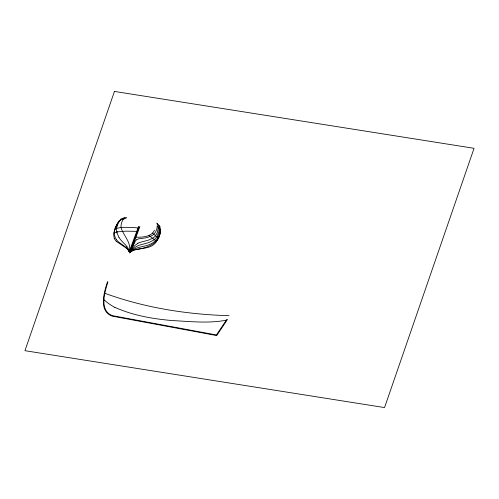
<?xml version="1.0" encoding="UTF-8"?>
<svg xmlns="http://www.w3.org/2000/svg" width="499" height="499" viewBox="0 0 499 499"><rect width="100%" height="100%" fill="white"/><g stroke="black" fill="none" stroke-linecap="round" stroke-linejoin="round"><path stroke-width="0.75" d="M160.435 229.053C160.834 243.843 146.644 248.296 134.649 249.668A16.33 13.155 -48.4 0 0 130.595 251.958M116.71 227.825L117.452 225.149M129.472 250.978C131.094 243.924 125.879 237.942 122.879 232.066A44.505 35.866 -48.4 0 1 122.317 230.912C119.654 226.583 121.444 221.568 124.239 217.851M107.94 281.891C104.647 292.052 99.014 310.646 112.406 315.649L216.404 334.972L226.827 319.441M107.547 281.71C104.085 292.077 98.328 311.214 112.225 316.141L216.709 335.559L227.438 319.51M138.641 226.334L129.172 251.789L129.079 250.997A10.036 8.084 -48.4 0 0 128.393 248.833A21.151 17.047 -48.4 0 0 126.815 246.456M129.409 252.993L139.127 226.858M137.949 243.256L135.054 245.352L132.191 248.814A18.226 14.689 -48.4 0 0 130.451 252.032L139.92 226.577M158.077 236.688L159.468 232.534L160.029 227.238A22.655 18.257 -48.4 0 0 160.017 226.509L156.711 223.103M154.484 230.182C152.625 234.586 147.673 236.451 143.232 236.906A38.03 30.645 -48.4 0 1 136.002 237.125M134.437 242.894L131.605 249.144A64.614 52.071 -48.4 0 0 130.451 252.032M159.381 225.928A21.195 17.078 -48.4 0 1 159.368 226.97L158.713 232.097L157.104 236.245A10.71 8.626 -48.4 0 1 153.442 240.206L148.864 242.551L139.34 245.184A16.785 13.529 -48.4 0 0 132.316 249.806A16.267 13.105 -48.4 0 0 130.457 252.032A14.471 11.664 -48.4 0 1 132.291 250.847C139.945 247.467 150.33 249.768 155.981 242.277C158.701 238.722 160.715 233.9 160.622 229.141A9.755 7.859 -48.4 0 1 158.875 228.024M120.122 220.221A6.768 5.452 -48.4 0 0 119.093 221.082C115.394 226.234 112.088 234.012 116.529 239.757M136.352 239.894L138.71 238.79L144.448 238.067A26.977 21.738 -48.4 0 0 150.361 236.345C154.266 235.048 156.742 231.212 157.129 227.207A17.521 14.122 -48.4 0 0 157.285 224.382L157.247 223.727M120.128 220.227L122.654 219.123M133.352 249.706C138.747 246.412 145.44 246.756 151.004 243.868A12.918 10.41 -48.4 0 0 158.189 236.726M226.321 320.202C208.607 323.564 190.393 321.512 172.529 320.576C152.862 318.93 133.015 315.487 114.907 307.359M117.49 231.842L125.711 231.162L136.776 231.343M229.029 315.692C186.763 314.464 144.117 307.733 104.353 293.094M157.073 240.718L156.193 240.549M148.983 235.434L154.384 239.738A8.165 6.581 -48.4 0 0 156.175 240.605M126.49 248.228L116.329 241.366M158.882 228.018L157.229 226.334M152.469 233.133L156.486 236.507A7.086 5.707 -48.4 0 0 158.788 237.518M118.999 237.449L116.966 232.858M114.271 238.341L113.61 234.43L114.627 229.528A26.304 21.201 -48.4 0 1 119.08 221.076M122.66 219.148A14.908 12.013 -48.4 0 1 126.104 218.624M126.684 217.433A18.313 14.758 -48.4 0 0 121.026 218.949A18.993 15.307 -48.4 0 0 117.465 225.149M116.517 239.763A24.283 19.567 -48.4 0 0 118.643 242.021L124.557 246.331A21.657 17.453 -48.4 0 1 129.316 251.696M126.515 248.203A18.594 14.989 -48.4 0 1 129.154 251.802M116.342 241.354A15.064 12.138 -48.4 0 1 114.252 238.354M114.583 229.378A17.153 13.822 -48.4 0 1 120.864 227.606A52.027 41.922 -48.4 0 1 125.542 227.313L132.497 227.494A91.722 73.914 -48.4 0 1 137.998 228.055M117.003 232.84A13.835 11.146 -48.4 0 1 116.666 227.831M118.974 237.468A44.667 35.997 -48.4 0 0 122.236 241.528L125.455 244.884A39.982 32.223 -48.4 0 1 126.827 246.444M130.464 252.045A14.652 11.808 -48.4 0 1 133.345 249.687M158.576 225.149A19.916 16.049 -48.4 0 1 158.514 226.371L157.397 232.447L155.052 236.37A11.246 9.063 -48.4 0 1 152.445 238.322L148.484 240.131L141.167 242.084A17.278 13.922 -48.4 0 0 137.936 243.206M134.524 242.913A11.284 9.088 -48.4 0 1 136.252 239.826M113.741 233.021A22.399 18.051 -48.4 0 1 117.49 231.823M114.876 307.409A78.318 63.111 -48.4 0 1 104.085 299.837M114.446 91.429L24.95 350.691L384.554 407.571L474.05 148.309L114.446 91.429"/></g></svg>
